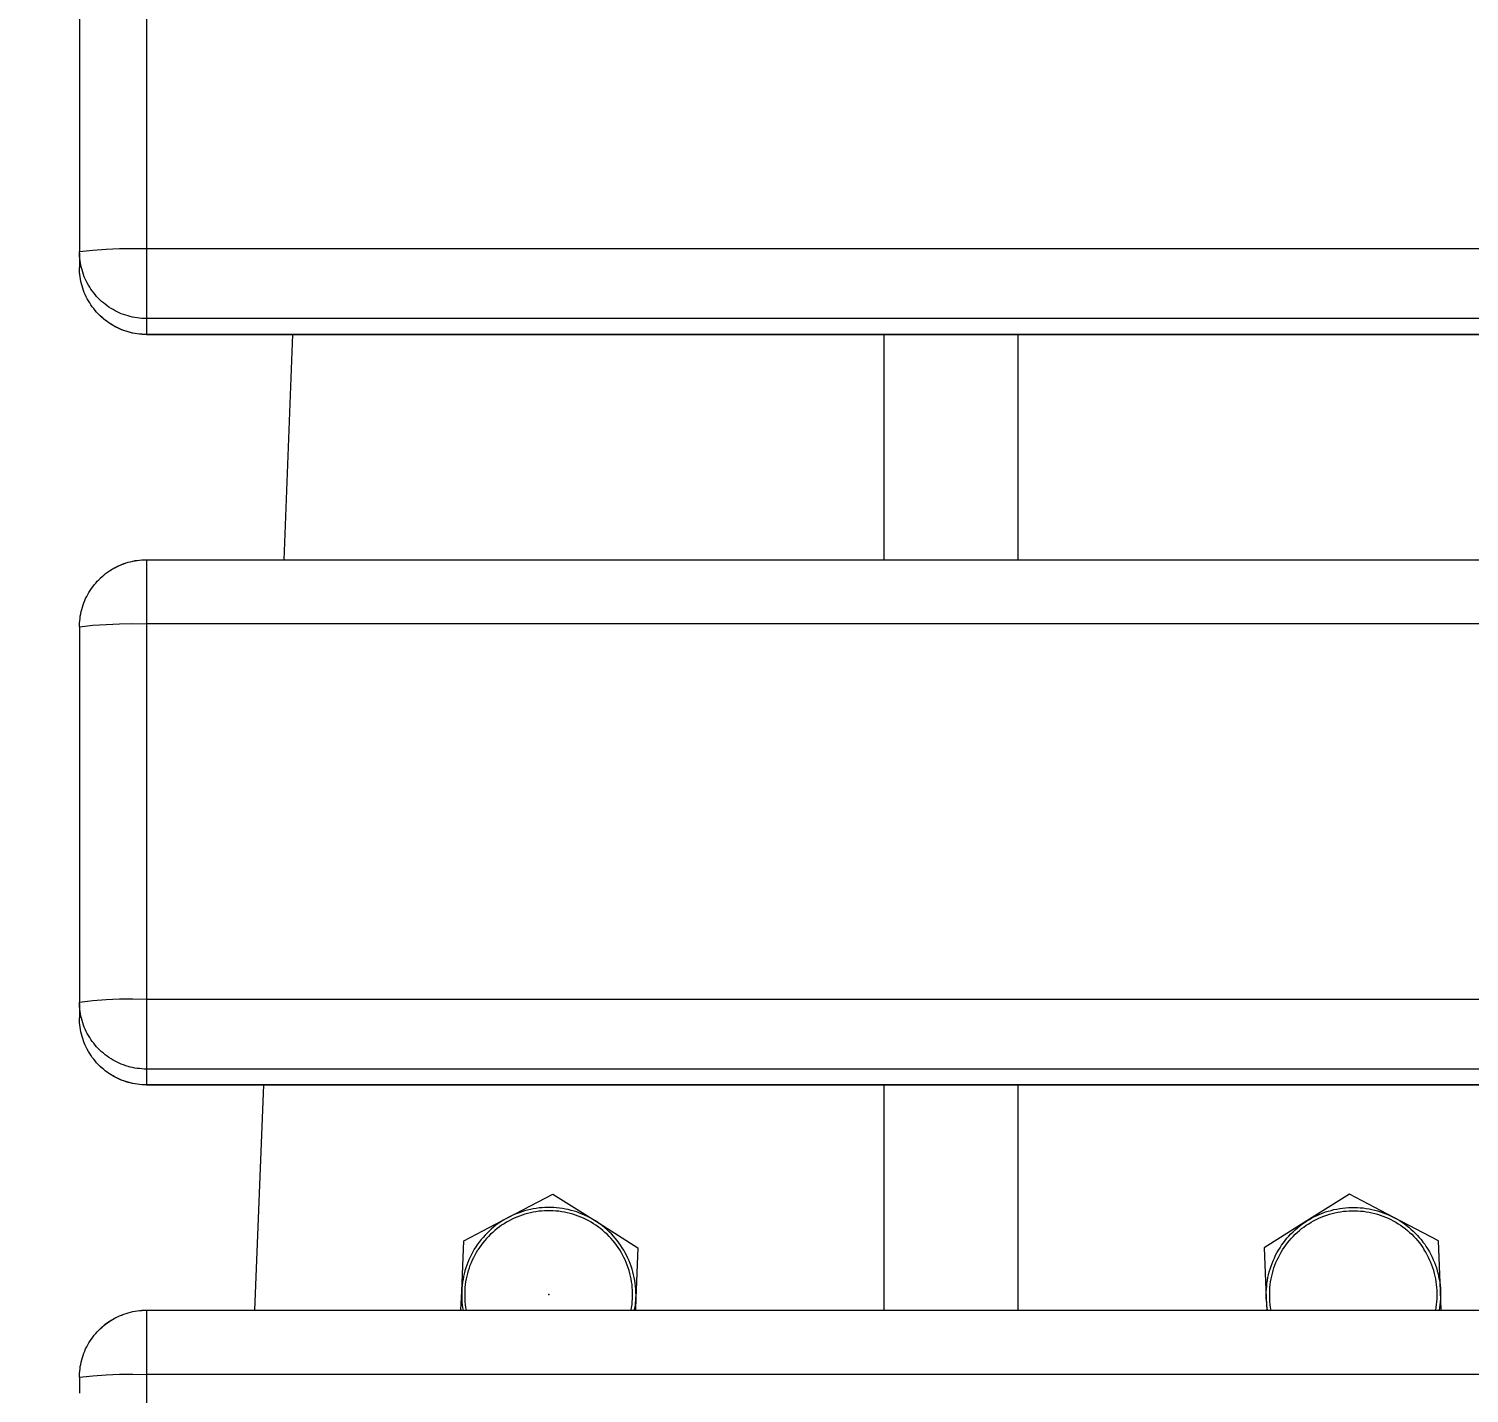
# Model space of a CAD drawing. Header units: millimetres. Extents: x -30 to 4992, y -440 to 3111.
# Drawn here: x 139.2 to 246.6, y 1099.7 to 1201.5 of the extents above; entities that cross this region are included whole.
import ezdxf

# ---------------------------------------------------------------- set-up
doc = ezdxf.new("R2010")
doc.units = ezdxf.units.MM
doc.header["$PDSIZE"] = -1
doc.layers.add('ZANO_R', color=7, linetype='Continuous', lineweight=0)
doc.layers.add('ZANO_W', color=1, linetype='Continuous', lineweight=0)
doc.styles.add('Arial', font='arial.ttf')
doc.styles.get("Standard").update_dxf_attribs({"font": 'ARIALUNI.TTF'})
doc.dimstyles.new('pl i ang', dxfattribs={"dimtxt": 50, "dimasz": 50, "dimexe": 1.25, "dimexo": 0.625, "dimgap": 10, "dimtad": 1, "dimtoh": 1, "dimtxsty": 'Standard', "dimcen": 2.5, "dimclrd": 1, "dimclre": 1, "dimclrt": 1, "dimadec": 0, "dimazin": 0, "dimtfac": 1, "dimtmove": 0, "dimatfit": 3, "dimfxl": 1, "dimarcsym": 1})

# ---------------------------------------------------------------- blocks, each defined once
blk = doc.blocks.new('*D389')
at = {"layer": 'ZANO_W', "color": 1, "lineweight": -2}
for p, q in [((138.02, 2206.3), (16.39, 2206.3)), ((26.39, 2166.3), (26.39, 938.92)), ((138.02, 898.92), (16.39, 898.92))]:
    blk.add_line(p, q, dxfattribs=at)
at = {"layer": 'ZANO_W', "color": 1}
for points in [[(33.05, 2166.3), (19.72, 2166.3), (26.39, 2206.3)], [(19.72, 938.92), (33.05, 938.92), (26.39, 898.92)]]:
    blk.add_solid(points, dxfattribs=at)
at = {"layer": 'ZANO_W', "color": 1, "insert": (-4.05, 1552.61), "char_height": 40, "attachment_point": 5, "rotation": 90, "style": 'Arial'}
blk.add_mtext('1307', dxfattribs=at)

msp = doc.modelspace()

# ---------------------------------------------------------------- linework, layer by layer
at = {"layer": 'ZANO_R'}
for p, q in [((148.02, 1213.03), (148.02, 1185.06)), ((143.02, 1211.63), (143.02, 1184.85)), ((143.02, 1184.84), (144.01, 1184.95)), ((143.02, 1184.67), (143.02, 1184.84)), ((143.02, 1184.73), (143.02, 1183.66)), ((144.01, 1184.95), (145.01, 1185.03)), ((145.01, 1185.03), (146.01, 1185.07)), ((146.01, 1185.07), (147.01, 1185.08)), ((147.01, 1185.08), (148.02, 1185.06)), ((148.02, 1185.06), (1938.02, 1185.06)), ((148.02, 1185.06), (148.02, 1179.85)), ((143.03, 1184.5), (143.02, 1184.67)), ((143.02, 1183.49), (143.02, 1183.66)), ((143.04, 1184.32), (143.03, 1184.5)), ((143.06, 1184.15), (143.04, 1184.32)), ((143.09, 1183.98), (143.06, 1184.15)), ((143.13, 1183.8), (143.09, 1183.98)), ((143.16, 1183.63), (143.13, 1183.8)), ((143.21, 1183.47), (143.16, 1183.63)), ((143.03, 1183.31), (143.02, 1183.49)), ((143.04, 1183.14), (143.03, 1183.31)), ((143.06, 1182.97), (143.04, 1183.14)), ((143.09, 1182.79), (143.06, 1182.97)), ((143.13, 1182.62), (143.09, 1182.79)), ((143.16, 1182.45), (143.13, 1182.62)), ((143.26, 1183.3), (143.21, 1183.47)), ((143.32, 1183.13), (143.26, 1183.3)), ((143.38, 1182.97), (143.32, 1183.13)), ((143.45, 1182.81), (143.38, 1182.97)), ((143.52, 1182.65), (143.45, 1182.81)), ((143.6, 1182.5), (143.52, 1182.65)), ((143.21, 1182.28), (143.16, 1182.45)), ((143.26, 1182.12), (143.21, 1182.28)), ((143.32, 1181.95), (143.26, 1182.12)), ((143.38, 1181.79), (143.32, 1181.95)), ((143.45, 1181.63), (143.38, 1181.79)), ((143.52, 1181.47), (143.45, 1181.63)), ((143.69, 1182.35), (143.6, 1182.5)), ((143.78, 1182.2), (143.69, 1182.35)), ((143.87, 1182.05), (143.78, 1182.2)), ((143.97, 1181.91), (143.87, 1182.05)), ((144.08, 1181.77), (143.97, 1181.91)), ((144.19, 1181.63), (144.08, 1181.77)), ((144.3, 1181.5), (144.19, 1181.63)), ((144.42, 1181.37), (144.3, 1181.5)), ((143.6, 1181.32), (143.52, 1181.47)), ((143.69, 1181.16), (143.6, 1181.32)), ((143.78, 1181.01), (143.69, 1181.16)), ((143.87, 1180.87), (143.78, 1181.01)), ((143.97, 1180.72), (143.87, 1180.87)), ((144.08, 1180.59), (143.97, 1180.72)), ((144.19, 1180.45), (144.08, 1180.59)), ((144.3, 1180.32), (144.19, 1180.45)), ((144.54, 1181.25), (144.42, 1181.37)), ((144.67, 1181.13), (144.54, 1181.25)), ((144.8, 1181.02), (144.67, 1181.13)), ((144.94, 1180.91), (144.8, 1181.02)), ((145.08, 1180.8), (144.94, 1180.91)), ((145.22, 1180.7), (145.08, 1180.8)), ((145.37, 1180.61), (145.22, 1180.7)), ((145.52, 1180.52), (145.37, 1180.61)), ((145.67, 1180.43), (145.52, 1180.52)), ((145.82, 1180.35), (145.67, 1180.43)), ((144.42, 1180.19), (144.3, 1180.32)), ((144.54, 1180.07), (144.42, 1180.19)), ((144.67, 1179.95), (144.54, 1180.07)), ((144.7, 1179.92), (144.57, 1180.04)), ((144.8, 1179.83), (144.67, 1179.95)), ((144.83, 1179.81), (144.7, 1179.92)), ((144.94, 1179.72), (144.8, 1179.83)), ((144.96, 1179.7), (144.83, 1179.81)), ((145.08, 1179.62), (144.94, 1179.72)), ((145.1, 1179.6), (144.96, 1179.7)), ((145.22, 1179.52), (145.08, 1179.62)), ((145.25, 1179.5), (145.1, 1179.6)), ((145.37, 1179.42), (145.22, 1179.52)), ((145.39, 1179.41), (145.25, 1179.5)), ((145.52, 1179.33), (145.37, 1179.42)), ((145.54, 1179.32), (145.39, 1179.41)), ((145.67, 1179.25), (145.52, 1179.33)), ((145.98, 1180.28), (145.82, 1180.35)), ((146.14, 1180.21), (145.98, 1180.28)), ((146.31, 1180.15), (146.14, 1180.21)), ((146.47, 1180.09), (146.31, 1180.15)), ((146.64, 1180.04), (146.47, 1180.09)), ((146.81, 1180), (146.64, 1180.04)), ((146.98, 1179.96), (146.81, 1180)), ((147.15, 1179.92), (146.98, 1179.96)), ((147.32, 1179.9), (147.15, 1179.92)), ((147.49, 1179.88), (147.32, 1179.9)), ((147.67, 1179.86), (147.49, 1179.88)), ((147.84, 1179.85), (147.67, 1179.86)), ((148.02, 1179.85), (147.84, 1179.85)), ((1938.02, 1179.85), (148.02, 1179.85)), ((148.02, 1179.85), (148.02, 1178.67)), ((145.69, 1179.24), (145.54, 1179.32)), ((145.82, 1179.17), (145.67, 1179.25)), ((145.85, 1179.16), (145.69, 1179.24)), ((145.98, 1179.1), (145.82, 1179.17)), ((146, 1179.09), (145.85, 1179.16)), ((146.14, 1179.03), (145.98, 1179.1)), ((146.16, 1179.02), (146, 1179.09)), ((146.31, 1178.97), (146.14, 1179.03)), ((146.32, 1178.96), (146.16, 1179.02)), ((146.47, 1178.91), (146.31, 1178.97)), ((146.49, 1178.9), (146.32, 1178.96)), ((146.64, 1178.86), (146.47, 1178.91)), ((146.65, 1178.85), (146.49, 1178.9)), ((146.81, 1178.81), (146.64, 1178.86)), ((146.82, 1178.81), (146.65, 1178.85)), ((146.98, 1178.77), (146.81, 1178.81)), ((146.99, 1178.77), (146.82, 1178.81)), ((147.15, 1178.74), (146.98, 1178.77)), ((147.16, 1178.74), (146.99, 1178.77)), ((147.32, 1178.71), (147.15, 1178.74)), ((147.33, 1178.71), (147.16, 1178.74)), ((147.49, 1178.69), (147.32, 1178.71)), ((147.5, 1178.69), (147.33, 1178.71)), ((147.67, 1178.68), (147.49, 1178.69)), ((147.67, 1178.67), (147.5, 1178.69)), ((147.84, 1178.67), (147.67, 1178.68)), ((147.84, 1178.66), (147.67, 1178.67)), ((148.02, 1178.67), (147.84, 1178.67)), ((148.02, 1178.66), (147.84, 1178.66)), ((148.02, 1178.67), (1938.02, 1178.67)), ((148.02, 1178.67), (148.02, 1178.66)), ((1938.02, 1178.66), (148.02, 1178.66)), ((158.91, 1178.67), (158.26, 1161.86)), ((203.02, 1161.86), (203.02, 1178.67)), ((213.02, 1161.86), (213.02, 1178.67)), ((145.25, 1161.04), (145.4, 1161.13)), ((145.25, 1161.03), (145.39, 1161.12)), ((145.39, 1161.12), (145.54, 1161.21)), ((145.4, 1161.13), (145.55, 1161.22)), ((145.54, 1161.21), (145.69, 1161.29)), ((145.55, 1161.22), (145.7, 1161.3)), ((145.69, 1161.29), (145.85, 1161.37)), ((145.7, 1161.3), (145.85, 1161.38)), ((145.85, 1161.38), (146.01, 1161.45)), ((145.85, 1161.37), (146, 1161.44)), ((146, 1161.44), (146.16, 1161.51)), ((146.01, 1161.45), (146.17, 1161.51)), ((146.16, 1161.51), (146.32, 1161.57)), ((146.17, 1161.51), (146.33, 1161.58)), ((146.32, 1161.57), (146.49, 1161.63)), ((146.33, 1161.58), (146.49, 1161.63)), ((146.49, 1161.63), (146.65, 1161.68)), ((146.49, 1161.63), (146.66, 1161.68)), ((146.65, 1161.68), (146.82, 1161.72)), ((146.66, 1161.68), (146.82, 1161.72)), ((146.82, 1161.72), (146.99, 1161.76)), ((146.82, 1161.72), (146.99, 1161.76)), ((146.99, 1161.76), (147.16, 1161.8)), ((146.99, 1161.76), (147.16, 1161.79)), ((147.16, 1161.79), (147.33, 1161.82)), ((147.16, 1161.8), (147.33, 1161.82)), ((147.33, 1161.82), (147.5, 1161.84)), ((147.33, 1161.82), (147.5, 1161.84)), ((147.5, 1161.84), (147.67, 1161.86)), ((147.5, 1161.84), (147.67, 1161.85)), ((147.67, 1161.86), (147.84, 1161.87)), ((147.67, 1161.85), (147.84, 1161.86)), ((147.84, 1161.87), (148.02, 1161.87)), ((147.84, 1161.86), (148.02, 1161.86)), ((148.02, 1161.86), (148.02, 1161.87)), ((148.02, 1161.87), (1938.02, 1161.87)), ((148.02, 1161.86), (1938.02, 1161.86)), ((148.02, 1161.86), (148.02, 1157.08)), ((144.01, 1159.86), (144.12, 1160)), ((144.12, 1160), (144.23, 1160.13)), ((144.23, 1160.13), (144.34, 1160.26)), ((144.34, 1160.26), (144.46, 1160.38)), ((144.46, 1160.38), (144.58, 1160.5)), ((144.57, 1160.49), (144.7, 1160.61)), ((144.58, 1160.5), (144.71, 1160.62)), ((144.7, 1160.61), (144.83, 1160.72)), ((144.71, 1160.62), (144.84, 1160.73)), ((144.83, 1160.72), (144.97, 1160.83)), ((144.84, 1160.73), (144.97, 1160.84)), ((144.97, 1160.84), (145.11, 1160.94)), ((144.97, 1160.83), (145.11, 1160.93)), ((145.11, 1160.94), (145.25, 1161.04)), ((145.11, 1160.93), (145.25, 1161.03)), ((143.41, 1158.82), (143.48, 1158.98)), ((143.48, 1158.98), (143.56, 1159.13)), ((143.56, 1159.13), (143.64, 1159.28)), ((143.64, 1159.28), (143.72, 1159.43)), ((143.72, 1159.43), (143.81, 1159.58)), ((143.81, 1159.58), (143.91, 1159.72)), ((143.91, 1159.72), (144.01, 1159.86)), ((143.11, 1157.83), (143.15, 1158)), ((143.15, 1158), (143.19, 1158.17)), ((143.19, 1158.17), (143.24, 1158.33)), ((143.24, 1158.33), (143.29, 1158.5)), ((143.29, 1158.5), (143.35, 1158.66)), ((143.35, 1158.66), (143.41, 1158.82)), ((143.02, 1157.15), (143.04, 1157.32)), ((143.02, 1156.98), (143.02, 1157.15)), ((143.02, 1156.87), (143.02, 1156.98)), ((143.02, 1156.87), (144.01, 1156.98)), ((143.02, 1156.87), (143.02, 1155.68)), ((143.04, 1157.32), (143.06, 1157.49)), ((143.06, 1157.49), (143.08, 1157.66)), ((143.08, 1157.66), (143.11, 1157.83)), ((144.01, 1156.98), (145.01, 1157.05)), ((145.01, 1157.05), (146.01, 1157.1)), ((146.01, 1157.1), (147.01, 1157.11)), ((147.01, 1157.11), (148.02, 1157.08)), ((1938.02, 1157.08), (148.02, 1157.08)), ((148.02, 1157.08), (148.02, 1129.11)), ((143.02, 1155.68), (143.02, 1128.9)), ((143.02, 1128.89), (144.01, 1129)), ((143.02, 1128.72), (143.02, 1128.89)), ((144.01, 1129), (145.01, 1129.08)), ((145.01, 1129.08), (146.01, 1129.12)), ((146.01, 1129.12), (147.01, 1129.13)), ((147.01, 1129.13), (148.02, 1129.11)), ((148.02, 1129.11), (1938.02, 1129.11)), ((148.02, 1129.11), (148.02, 1123.9)), ((143.02, 1128.78), (143.02, 1127.71)), ((143.03, 1128.55), (143.02, 1128.72)), ((143.04, 1128.37), (143.03, 1128.55)), ((143.06, 1128.2), (143.04, 1128.37)), ((143.09, 1128.03), (143.06, 1128.2)), ((143.13, 1127.85), (143.09, 1128.03)), ((143.16, 1127.68), (143.13, 1127.85)), ((143.02, 1127.54), (143.02, 1127.71)), ((143.03, 1127.36), (143.02, 1127.54)), ((143.04, 1127.19), (143.03, 1127.36)), ((143.06, 1127.02), (143.04, 1127.19)), ((143.09, 1126.84), (143.06, 1127.02)), ((143.13, 1126.67), (143.09, 1126.84)), ((143.21, 1127.52), (143.16, 1127.68)), ((143.26, 1127.35), (143.21, 1127.52)), ((143.32, 1127.18), (143.26, 1127.35)), ((143.38, 1127.02), (143.32, 1127.18)), ((143.45, 1126.86), (143.38, 1127.02)), ((143.52, 1126.7), (143.45, 1126.86)), ((143.6, 1126.55), (143.52, 1126.7)), ((143.16, 1126.5), (143.13, 1126.67)), ((143.21, 1126.33), (143.16, 1126.5)), ((143.26, 1126.17), (143.21, 1126.33)), ((143.32, 1126), (143.26, 1126.17)), ((143.38, 1125.84), (143.32, 1126)), ((143.45, 1125.68), (143.38, 1125.84)), ((143.52, 1125.52), (143.45, 1125.68)), ((143.69, 1126.4), (143.6, 1126.55)), ((143.78, 1126.25), (143.69, 1126.4)), ((143.87, 1126.1), (143.78, 1126.25)), ((143.97, 1125.96), (143.87, 1126.1)), ((144.08, 1125.82), (143.97, 1125.96)), ((144.19, 1125.68), (144.08, 1125.82)), ((144.3, 1125.55), (144.19, 1125.68)), ((143.6, 1125.37), (143.52, 1125.52)), ((143.69, 1125.21), (143.6, 1125.37)), ((143.78, 1125.06), (143.69, 1125.21)), ((143.87, 1124.92), (143.78, 1125.06)), ((143.97, 1124.77), (143.87, 1124.92)), ((144.08, 1124.64), (143.97, 1124.77)), ((144.19, 1124.5), (144.08, 1124.64)), ((144.42, 1125.42), (144.3, 1125.55)), ((144.54, 1125.3), (144.42, 1125.42)), ((144.67, 1125.18), (144.54, 1125.3)), ((144.8, 1125.07), (144.67, 1125.18)), ((144.94, 1124.96), (144.8, 1125.07)), ((145.08, 1124.85), (144.94, 1124.96)), ((145.22, 1124.75), (145.08, 1124.85)), ((145.37, 1124.66), (145.22, 1124.75)), ((145.52, 1124.57), (145.37, 1124.66)), ((145.67, 1124.48), (145.52, 1124.57)), ((144.3, 1124.37), (144.19, 1124.5)), ((144.42, 1124.24), (144.3, 1124.37)), ((144.54, 1124.12), (144.42, 1124.24)), ((144.67, 1124), (144.54, 1124.12)), ((144.7, 1123.97), (144.57, 1124.09)), ((144.8, 1123.88), (144.67, 1124)), ((144.83, 1123.86), (144.7, 1123.97)), ((144.94, 1123.77), (144.8, 1123.88)), ((144.96, 1123.75), (144.83, 1123.86)), ((145.08, 1123.67), (144.94, 1123.77)), ((145.1, 1123.65), (144.96, 1123.75)), ((145.22, 1123.57), (145.08, 1123.67)), ((145.25, 1123.55), (145.1, 1123.65)), ((145.37, 1123.47), (145.22, 1123.57)), ((145.39, 1123.46), (145.25, 1123.55)), ((145.82, 1124.4), (145.67, 1124.48)), ((145.98, 1124.33), (145.82, 1124.4)), ((146.14, 1124.26), (145.98, 1124.33)), ((146.31, 1124.2), (146.14, 1124.26)), ((146.47, 1124.14), (146.31, 1124.2)), ((146.64, 1124.09), (146.47, 1124.14)), ((146.81, 1124.05), (146.64, 1124.09)), ((146.98, 1124.01), (146.81, 1124.05)), ((147.15, 1123.97), (146.98, 1124.01)), ((147.32, 1123.95), (147.15, 1123.97)), ((147.49, 1123.93), (147.32, 1123.95)), ((147.67, 1123.91), (147.49, 1123.93)), ((147.84, 1123.9), (147.67, 1123.91)), ((148.02, 1123.9), (147.84, 1123.9)), ((1938.02, 1123.9), (148.02, 1123.9)), ((148.02, 1123.9), (148.02, 1122.72)), ((145.52, 1123.38), (145.37, 1123.47)), ((145.54, 1123.37), (145.39, 1123.46)), ((145.67, 1123.3), (145.52, 1123.38)), ((145.69, 1123.28), (145.54, 1123.37)), ((145.82, 1123.22), (145.67, 1123.3)), ((145.85, 1123.21), (145.69, 1123.28)), ((145.98, 1123.15), (145.82, 1123.22)), ((146, 1123.14), (145.85, 1123.21)), ((146.14, 1123.08), (145.98, 1123.15)), ((146.16, 1123.07), (146, 1123.14)), ((146.31, 1123.02), (146.14, 1123.08)), ((146.32, 1123.01), (146.16, 1123.07)), ((146.47, 1122.96), (146.31, 1123.02)), ((146.49, 1122.95), (146.32, 1123.01)), ((146.64, 1122.91), (146.47, 1122.96)), ((146.65, 1122.9), (146.49, 1122.95)), ((146.81, 1122.86), (146.64, 1122.91)), ((146.82, 1122.86), (146.65, 1122.9)), ((146.98, 1122.82), (146.81, 1122.86)), ((146.99, 1122.82), (146.82, 1122.86)), ((147.15, 1122.79), (146.98, 1122.82)), ((147.16, 1122.79), (146.99, 1122.82)), ((147.32, 1122.76), (147.15, 1122.79)), ((147.33, 1122.76), (147.16, 1122.79)), ((147.49, 1122.74), (147.32, 1122.76)), ((147.5, 1122.74), (147.33, 1122.76)), ((147.67, 1122.73), (147.49, 1122.74)), ((147.67, 1122.72), (147.5, 1122.74)), ((147.84, 1122.72), (147.67, 1122.73)), ((147.84, 1122.71), (147.67, 1122.72)), ((148.02, 1122.72), (147.84, 1122.72)), ((148.02, 1122.71), (147.84, 1122.71)), ((148.02, 1122.72), (1938.02, 1122.72)), ((148.02, 1122.72), (148.02, 1122.71)), ((1938.02, 1122.71), (148.02, 1122.71)), ((156.73, 1122.72), (156.07, 1105.91)), ((203.02, 1105.91), (203.02, 1122.72)), ((213.02, 1105.91), (213.02, 1122.72)), ((174.99, 1112.84), (178.32, 1114.58)), ((178.32, 1114.58), (181.49, 1112.58)), ((237.72, 1114.58), (234.54, 1112.58)), ((241.04, 1112.84), (237.72, 1114.58)), ((171.67, 1111.09), (174.99, 1112.84)), ((174.99, 1112.84), (174.8, 1112.73)), ((175.19, 1112.93), (174.99, 1112.84)), ((175.39, 1113.03), (175.19, 1112.93)), ((175.43, 1112.77), (175.24, 1112.68)), ((175.59, 1113.11), (175.39, 1113.03)), ((175.62, 1112.86), (175.43, 1112.77)), ((175.8, 1113.19), (175.59, 1113.11)), ((175.82, 1112.93), (175.62, 1112.86)), ((176, 1113.26), (175.8, 1113.19)), ((176.02, 1113.01), (175.82, 1112.93)), ((176.21, 1113.33), (176, 1113.26)), ((176.23, 1113.07), (176.02, 1113.01)), ((176.43, 1113.38), (176.21, 1113.33)), ((176.43, 1113.13), (176.23, 1113.07)), ((176.64, 1113.43), (176.43, 1113.38)), ((176.64, 1113.18), (176.43, 1113.13)), ((176.85, 1113.48), (176.64, 1113.43)), ((176.85, 1113.22), (176.64, 1113.18)), ((177.07, 1113.51), (176.85, 1113.48)), ((177.06, 1113.26), (176.85, 1113.22)), ((177.27, 1113.29), (177.06, 1113.26)), ((177.29, 1113.54), (177.07, 1113.51)), ((177.48, 1113.31), (177.27, 1113.29)), ((177.51, 1113.56), (177.29, 1113.54)), ((177.7, 1113.32), (177.48, 1113.31)), ((177.73, 1113.57), (177.51, 1113.56)), ((177.91, 1113.33), (177.7, 1113.32)), ((177.95, 1113.58), (177.73, 1113.57)), ((178.12, 1113.33), (177.91, 1113.33)), ((178.17, 1113.58), (177.95, 1113.58)), ((178.34, 1113.32), (178.12, 1113.33)), ((178.39, 1113.57), (178.17, 1113.58)), ((178.55, 1113.31), (178.34, 1113.32)), ((178.6, 1113.55), (178.39, 1113.57)), ((178.76, 1113.29), (178.55, 1113.31)), ((178.82, 1113.53), (178.6, 1113.55)), ((178.97, 1113.26), (178.76, 1113.29)), ((179.04, 1113.5), (178.82, 1113.53)), ((179.18, 1113.22), (178.97, 1113.26)), ((179.26, 1113.46), (179.04, 1113.5)), ((179.39, 1113.18), (179.18, 1113.22)), ((179.47, 1113.42), (179.26, 1113.46)), ((179.6, 1113.13), (179.39, 1113.18)), ((179.68, 1113.36), (179.47, 1113.42)), ((179.81, 1113.07), (179.6, 1113.13)), ((179.9, 1113.3), (179.68, 1113.36)), ((180.01, 1113), (179.81, 1113.07)), ((180.1, 1113.24), (179.9, 1113.3)), ((180.21, 1112.93), (180.01, 1113)), ((180.31, 1113.16), (180.1, 1113.24)), ((180.41, 1112.86), (180.21, 1112.93)), ((180.51, 1113.08), (180.31, 1113.16)), ((180.6, 1112.77), (180.41, 1112.86)), ((180.72, 1112.99), (180.51, 1113.08)), ((180.8, 1112.68), (180.6, 1112.77)), ((180.91, 1112.9), (180.72, 1112.99)), ((181.11, 1112.8), (180.91, 1112.9)), ((181.3, 1112.69), (181.11, 1112.8)), ((234.73, 1112.69), (234.92, 1112.8)), ((234.92, 1112.8), (235.12, 1112.9)), ((235.12, 1112.9), (235.32, 1112.99)), ((235.24, 1112.68), (235.43, 1112.77)), ((235.32, 1112.99), (235.52, 1113.08)), ((235.43, 1112.77), (235.62, 1112.86)), ((235.52, 1113.08), (235.72, 1113.16)), ((235.62, 1112.86), (235.82, 1112.93)), ((235.72, 1113.16), (235.93, 1113.24)), ((235.82, 1112.93), (236.02, 1113)), ((235.93, 1113.24), (236.14, 1113.3)), ((236.02, 1113), (236.23, 1113.07)), ((236.14, 1113.3), (236.35, 1113.36)), ((236.23, 1113.07), (236.43, 1113.13)), ((236.35, 1113.36), (236.56, 1113.42)), ((236.43, 1113.13), (236.64, 1113.18)), ((236.56, 1113.42), (236.78, 1113.46)), ((236.64, 1113.18), (236.85, 1113.22)), ((236.78, 1113.46), (236.99, 1113.5)), ((236.85, 1113.22), (237.06, 1113.26)), ((236.99, 1113.5), (237.21, 1113.53)), ((237.06, 1113.26), (237.27, 1113.29)), ((237.21, 1113.53), (237.43, 1113.55)), ((237.27, 1113.29), (237.48, 1113.31)), ((237.43, 1113.55), (237.65, 1113.57)), ((237.48, 1113.31), (237.7, 1113.32)), ((237.65, 1113.57), (237.87, 1113.58)), ((237.7, 1113.32), (237.91, 1113.33)), ((237.87, 1113.58), (238.09, 1113.58)), ((237.91, 1113.33), (238.12, 1113.33)), ((238.09, 1113.58), (238.31, 1113.57)), ((238.12, 1113.33), (238.34, 1113.32)), ((238.31, 1113.57), (238.52, 1113.56)), ((238.34, 1113.32), (238.55, 1113.31)), ((238.52, 1113.56), (238.74, 1113.54)), ((238.55, 1113.31), (238.76, 1113.29)), ((238.74, 1113.54), (238.96, 1113.51)), ((238.76, 1113.29), (238.97, 1113.26)), ((238.96, 1113.51), (239.18, 1113.48)), ((238.97, 1113.26), (239.18, 1113.22)), ((239.18, 1113.48), (239.39, 1113.43)), ((239.18, 1113.22), (239.39, 1113.18)), ((239.39, 1113.43), (239.61, 1113.38)), ((239.39, 1113.18), (239.6, 1113.13)), ((239.6, 1113.13), (239.8, 1113.07)), ((239.61, 1113.38), (239.82, 1113.33)), ((239.8, 1113.07), (240.01, 1113.01)), ((239.82, 1113.33), (240.03, 1113.26)), ((240.01, 1113.01), (240.21, 1112.93)), ((240.03, 1113.26), (240.24, 1113.19)), ((240.21, 1112.93), (240.41, 1112.86)), ((240.24, 1113.19), (240.44, 1113.11)), ((240.41, 1112.86), (240.6, 1112.77)), ((240.44, 1113.11), (240.64, 1113.03)), ((240.6, 1112.77), (240.8, 1112.68)), ((240.64, 1113.03), (240.84, 1112.93)), ((240.84, 1112.93), (241.04, 1112.84)), ((241.04, 1112.84), (241.23, 1112.73)), ((244.36, 1111.09), (241.04, 1112.84)), ((173.41, 1111.67), (173.26, 1111.51)), ((173.57, 1111.82), (173.41, 1111.67)), ((173.73, 1111.97), (173.57, 1111.82)), ((173.83, 1111.72), (173.67, 1111.58)), ((173.9, 1112.11), (173.73, 1111.97)), ((173.99, 1111.86), (173.83, 1111.72)), ((174.07, 1112.25), (173.9, 1112.11)), ((174.16, 1112), (173.99, 1111.86)), ((174.25, 1112.38), (174.07, 1112.25)), ((174.33, 1112.13), (174.16, 1112)), ((174.43, 1112.5), (174.25, 1112.38)), ((174.5, 1112.25), (174.33, 1112.13)), ((174.61, 1112.62), (174.43, 1112.5)), ((174.68, 1112.37), (174.5, 1112.25)), ((174.8, 1112.73), (174.61, 1112.62)), ((174.86, 1112.48), (174.68, 1112.37)), ((175.05, 1112.58), (174.86, 1112.48)), ((175.24, 1112.68), (175.05, 1112.58)), ((180.99, 1112.58), (180.8, 1112.68)), ((181.17, 1112.48), (180.99, 1112.58)), ((181.35, 1112.36), (181.17, 1112.48)), ((181.49, 1112.58), (181.3, 1112.69)), ((181.53, 1112.25), (181.35, 1112.36)), ((181.67, 1112.46), (181.49, 1112.58)), ((181.49, 1112.58), (184.66, 1110.57)), ((181.71, 1112.12), (181.53, 1112.25)), ((181.85, 1112.33), (181.67, 1112.46)), ((181.88, 1112), (181.71, 1112.12)), ((182.03, 1112.2), (181.85, 1112.33)), ((182.04, 1111.86), (181.88, 1112)), ((182.2, 1112.06), (182.03, 1112.2)), ((182.2, 1111.72), (182.04, 1111.86)), ((182.36, 1111.91), (182.2, 1112.06)), ((182.36, 1111.58), (182.2, 1111.72)), ((182.52, 1111.76), (182.36, 1111.91)), ((182.68, 1111.61), (182.52, 1111.76)), ((234.54, 1112.58), (231.37, 1110.57)), ((233.35, 1111.61), (233.51, 1111.76)), ((233.51, 1111.76), (233.67, 1111.91)), ((233.67, 1111.91), (233.84, 1112.06)), ((233.67, 1111.58), (233.83, 1111.72)), ((233.83, 1111.72), (233.99, 1111.86)), ((233.84, 1112.06), (234.01, 1112.2)), ((233.99, 1111.86), (234.15, 1112)), ((234.01, 1112.2), (234.18, 1112.33)), ((234.15, 1112), (234.32, 1112.12)), ((234.18, 1112.33), (234.36, 1112.46)), ((234.32, 1112.12), (234.5, 1112.25)), ((234.36, 1112.46), (234.54, 1112.58)), ((234.5, 1112.25), (234.68, 1112.36)), ((234.54, 1112.58), (234.73, 1112.69)), ((234.68, 1112.36), (234.86, 1112.48)), ((234.86, 1112.48), (235.05, 1112.58)), ((235.05, 1112.58), (235.24, 1112.68)), ((240.8, 1112.68), (240.99, 1112.58)), ((240.99, 1112.58), (241.17, 1112.48)), ((241.17, 1112.48), (241.35, 1112.37)), ((241.23, 1112.73), (241.42, 1112.62)), ((241.35, 1112.37), (241.53, 1112.25)), ((241.42, 1112.62), (241.61, 1112.5)), ((241.53, 1112.25), (241.71, 1112.13)), ((241.61, 1112.5), (241.79, 1112.38)), ((241.71, 1112.13), (241.88, 1112)), ((241.79, 1112.38), (241.96, 1112.25)), ((241.88, 1112), (242.04, 1111.86)), ((241.96, 1112.25), (242.14, 1112.11)), ((242.04, 1111.86), (242.2, 1111.72)), ((242.14, 1112.11), (242.3, 1111.97)), ((242.2, 1111.72), (242.36, 1111.58)), ((242.3, 1111.97), (242.47, 1111.82)), ((242.47, 1111.82), (242.62, 1111.67)), ((242.62, 1111.67), (242.77, 1111.51)), ((171.52, 1107.34), (171.67, 1111.09)), ((172.58, 1110.65), (172.46, 1110.46)), ((172.7, 1110.83), (172.58, 1110.65)), ((172.83, 1111), (172.7, 1110.83)), ((172.85, 1110.6), (172.73, 1110.42)), ((172.97, 1111.18), (172.83, 1111)), ((172.97, 1110.77), (172.85, 1110.6)), ((173.11, 1111.35), (172.97, 1111.18)), ((173.1, 1110.94), (172.97, 1110.77)), ((173.24, 1111.11), (173.1, 1110.94)), ((173.26, 1111.51), (173.11, 1111.35)), ((173.38, 1111.27), (173.24, 1111.11)), ((173.52, 1111.42), (173.38, 1111.27)), ((173.67, 1111.58), (173.52, 1111.42)), ((182.51, 1111.42), (182.36, 1111.58)), ((182.66, 1111.27), (182.51, 1111.42)), ((182.8, 1111.11), (182.66, 1111.27)), ((182.83, 1111.45), (182.68, 1111.61)), ((182.93, 1110.94), (182.8, 1111.11)), ((182.97, 1111.28), (182.83, 1111.45)), ((183.06, 1110.77), (182.93, 1110.94)), ((183.11, 1111.11), (182.97, 1111.28)), ((183.18, 1110.6), (183.06, 1110.77)), ((183.25, 1110.94), (183.11, 1111.11)), ((183.3, 1110.42), (183.18, 1110.6)), ((183.37, 1110.76), (183.25, 1110.94)), ((183.49, 1110.58), (183.37, 1110.76)), ((232.54, 1110.58), (232.66, 1110.76)), ((232.66, 1110.76), (232.79, 1110.94)), ((232.73, 1110.42), (232.85, 1110.6)), ((232.79, 1110.94), (232.92, 1111.11)), ((232.85, 1110.6), (232.97, 1110.77)), ((232.92, 1111.11), (233.06, 1111.28)), ((232.97, 1110.77), (233.1, 1110.94)), ((233.06, 1111.28), (233.2, 1111.45)), ((233.1, 1110.94), (233.24, 1111.11)), ((233.2, 1111.45), (233.35, 1111.61)), ((233.24, 1111.11), (233.38, 1111.27)), ((233.38, 1111.27), (233.52, 1111.42)), ((233.52, 1111.42), (233.67, 1111.58)), ((242.36, 1111.58), (242.51, 1111.42)), ((242.51, 1111.42), (242.66, 1111.27)), ((242.66, 1111.27), (242.8, 1111.11)), ((242.77, 1111.51), (242.92, 1111.35)), ((242.8, 1111.11), (242.93, 1110.94)), ((242.92, 1111.35), (243.06, 1111.18)), ((242.93, 1110.94), (243.06, 1110.77)), ((243.06, 1111.18), (243.2, 1111)), ((243.06, 1110.77), (243.18, 1110.6)), ((243.18, 1110.6), (243.3, 1110.42)), ((243.2, 1111), (243.33, 1110.83)), ((243.33, 1110.83), (243.45, 1110.65)), ((243.45, 1110.65), (243.57, 1110.46)), ((244.51, 1107.34), (244.36, 1111.09)), ((172.06, 1109.68), (171.97, 1109.48)), ((172.15, 1109.88), (172.06, 1109.68)), ((172.25, 1110.08), (172.15, 1109.88)), ((172.24, 1109.47), (172.33, 1109.67)), ((172.35, 1110.27), (172.25, 1110.08)), ((172.33, 1109.67), (172.42, 1109.86)), ((172.46, 1110.46), (172.35, 1110.27)), ((172.42, 1109.86), (172.52, 1110.05)), ((172.52, 1110.05), (172.62, 1110.24)), ((172.62, 1110.24), (172.73, 1110.42)), ((183.41, 1110.24), (183.3, 1110.42)), ((183.52, 1110.05), (183.41, 1110.24)), ((183.61, 1110.39), (183.49, 1110.58)), ((183.61, 1109.86), (183.52, 1110.05)), ((183.72, 1110.2), (183.61, 1110.39)), ((183.71, 1109.67), (183.61, 1109.86)), ((183.79, 1109.47), (183.71, 1109.67)), ((183.82, 1110.01), (183.72, 1110.2)), ((183.92, 1109.81), (183.82, 1110.01)), ((184, 1109.61), (183.92, 1109.81)), ((184.09, 1109.4), (184, 1109.61)), ((184.66, 1110.57), (184.51, 1106.82)), ((231.37, 1110.57), (231.52, 1106.82)), ((231.95, 1109.4), (232.03, 1109.61)), ((232.03, 1109.61), (232.12, 1109.81)), ((232.12, 1109.81), (232.21, 1110.01)), ((232.21, 1110.01), (232.31, 1110.2)), ((232.24, 1109.47), (232.33, 1109.67)), ((232.31, 1110.2), (232.42, 1110.39)), ((232.33, 1109.67), (232.42, 1109.86)), ((232.42, 1110.39), (232.54, 1110.58)), ((232.42, 1109.86), (232.52, 1110.05)), ((232.52, 1110.05), (232.62, 1110.24)), ((232.62, 1110.24), (232.73, 1110.42)), ((243.41, 1110.24), (243.3, 1110.42)), ((243.51, 1110.05), (243.41, 1110.24)), ((243.61, 1109.86), (243.51, 1110.05)), ((243.57, 1110.46), (243.68, 1110.27)), ((243.7, 1109.67), (243.61, 1109.86)), ((243.68, 1110.27), (243.78, 1110.08)), ((243.79, 1109.47), (243.7, 1109.67)), ((243.78, 1110.08), (243.88, 1109.88)), ((243.88, 1109.88), (243.97, 1109.68)), ((243.97, 1109.68), (244.06, 1109.48)), ((171.71, 1108.64), (171.66, 1108.43)), ((171.76, 1108.85), (171.71, 1108.64)), ((171.83, 1109.07), (171.76, 1108.85)), ((171.9, 1109.27), (171.83, 1109.07)), ((171.88, 1108.25), (171.92, 1108.46)), ((171.97, 1109.48), (171.9, 1109.27)), ((171.92, 1108.46), (171.97, 1108.66)), ((171.97, 1108.66), (172.03, 1108.87)), ((172.03, 1108.87), (172.09, 1109.07)), ((172.09, 1109.07), (172.16, 1109.27)), ((172.16, 1109.27), (172.24, 1109.47)), ((183.87, 1109.27), (183.79, 1109.47)), ((183.94, 1109.07), (183.87, 1109.27)), ((184, 1108.87), (183.94, 1109.07)), ((184.06, 1108.66), (184, 1108.87)), ((184.11, 1108.46), (184.06, 1108.66)), ((184.16, 1109.2), (184.09, 1109.4)), ((184.16, 1108.25), (184.11, 1108.46)), ((184.23, 1108.99), (184.16, 1109.2)), ((184.29, 1108.78), (184.23, 1108.99)), ((184.34, 1108.56), (184.29, 1108.78)), ((184.39, 1108.35), (184.34, 1108.56)), ((231.64, 1108.35), (231.69, 1108.56)), ((231.69, 1108.56), (231.74, 1108.78)), ((231.74, 1108.78), (231.8, 1108.99)), ((231.8, 1108.99), (231.87, 1109.2)), ((231.87, 1109.2), (231.95, 1109.4)), ((231.88, 1108.25), (231.92, 1108.46)), ((231.92, 1108.46), (231.97, 1108.66)), ((231.97, 1108.66), (232.03, 1108.87)), ((232.03, 1108.87), (232.09, 1109.07)), ((232.09, 1109.07), (232.16, 1109.27)), ((232.16, 1109.27), (232.24, 1109.47)), ((243.87, 1109.27), (243.79, 1109.47)), ((243.94, 1109.07), (243.87, 1109.27)), ((244, 1108.87), (243.94, 1109.07)), ((244.06, 1108.66), (244, 1108.87)), ((244.06, 1109.48), (244.14, 1109.27)), ((244.11, 1108.46), (244.06, 1108.66)), ((244.16, 1108.25), (244.11, 1108.46)), ((244.14, 1109.27), (244.21, 1109.07)), ((244.21, 1109.07), (244.27, 1108.85)), ((244.27, 1108.85), (244.33, 1108.64)), ((244.33, 1108.64), (244.37, 1108.43)), ((171.53, 1107.56), (171.52, 1107.34)), ((171.55, 1107.78), (171.53, 1107.56)), ((171.58, 1108), (171.55, 1107.78)), ((171.62, 1108.21), (171.58, 1108)), ((171.66, 1108.43), (171.62, 1108.21)), ((171.77, 1107.4), (171.79, 1107.61)), ((171.77, 1107.19), (171.77, 1107.4)), ((171.79, 1107.61), (171.81, 1107.83)), ((171.81, 1107.83), (171.84, 1108.04)), ((171.84, 1108.04), (171.88, 1108.25)), ((184.19, 1108.04), (184.16, 1108.25)), ((184.22, 1107.83), (184.19, 1108.04)), ((184.24, 1107.61), (184.22, 1107.83)), ((184.26, 1107.4), (184.24, 1107.61)), ((184.26, 1107.19), (184.26, 1107.4)), ((184.43, 1108.13), (184.39, 1108.35)), ((184.46, 1107.92), (184.43, 1108.13)), ((184.49, 1107.7), (184.46, 1107.92)), ((184.5, 1107.48), (184.49, 1107.7)), ((184.51, 1107.26), (184.5, 1107.48)), ((231.52, 1107.26), (231.53, 1107.48)), ((231.53, 1107.48), (231.55, 1107.7)), ((231.55, 1107.7), (231.57, 1107.92)), ((231.57, 1107.92), (231.6, 1108.13)), ((231.6, 1108.13), (231.64, 1108.35)), ((231.77, 1107.4), (231.79, 1107.61)), ((231.77, 1107.19), (231.77, 1107.4)), ((231.79, 1107.61), (231.81, 1107.83)), ((231.81, 1107.83), (231.84, 1108.04)), ((231.84, 1108.04), (231.88, 1108.25)), ((244.19, 1108.04), (244.16, 1108.25)), ((244.22, 1107.83), (244.19, 1108.04)), ((244.24, 1107.61), (244.22, 1107.83)), ((244.26, 1107.4), (244.24, 1107.61)), ((244.26, 1107.19), (244.26, 1107.4)), ((244.37, 1108.43), (244.42, 1108.21)), ((244.42, 1108.21), (244.45, 1108)), ((244.45, 1108), (244.48, 1107.78)), ((244.48, 1107.78), (244.5, 1107.56)), ((244.5, 1107.56), (244.51, 1107.34)), ((171.46, 1105.92), (171.52, 1107.34)), ((171.52, 1107.34), (171.52, 1107.14)), ((171.52, 1107.14), (171.52, 1106.93)), ((171.52, 1106.93), (171.53, 1106.73)), ((171.53, 1106.73), (171.54, 1106.52)), ((171.54, 1106.52), (171.56, 1106.32)), ((171.56, 1106.32), (171.59, 1106.12)), ((171.77, 1106.97), (171.77, 1107.19)), ((171.77, 1106.76), (171.77, 1106.97)), ((171.79, 1106.55), (171.77, 1106.76)), ((171.81, 1106.34), (171.79, 1106.55)), ((171.84, 1106.12), (171.81, 1106.34)), ((184.19, 1106.12), (184.22, 1106.34)), ((184.22, 1106.34), (184.24, 1106.55)), ((184.24, 1106.55), (184.26, 1106.76)), ((184.26, 1106.97), (184.26, 1107.19)), ((184.26, 1106.76), (184.26, 1106.97)), ((184.51, 1106.82), (184.47, 1105.91)), ((184.47, 1106.28), (184.49, 1106.46)), ((184.49, 1106.46), (184.5, 1106.64)), ((184.5, 1106.64), (184.51, 1106.82)), ((184.52, 1107.04), (184.51, 1107.26)), ((184.51, 1106.82), (184.52, 1107.04)), ((231.52, 1107.04), (231.52, 1107.26)), ((231.52, 1106.82), (231.52, 1107.04)), ((231.53, 1106.64), (231.52, 1106.82)), ((231.52, 1106.82), (231.56, 1105.91)), ((231.55, 1106.46), (231.53, 1106.64)), ((231.57, 1106.28), (231.55, 1106.46)), ((231.77, 1106.97), (231.77, 1107.19)), ((231.77, 1106.76), (231.77, 1106.97)), ((231.79, 1106.55), (231.77, 1106.76)), ((231.81, 1106.34), (231.79, 1106.55)), ((231.84, 1106.12), (231.81, 1106.34)), ((244.19, 1106.12), (244.22, 1106.34)), ((244.22, 1106.34), (244.24, 1106.55)), ((244.24, 1106.55), (244.26, 1106.76)), ((244.26, 1106.97), (244.26, 1107.19)), ((244.26, 1106.76), (244.26, 1106.97)), ((244.47, 1106.32), (244.44, 1106.12)), ((244.49, 1106.52), (244.47, 1106.32)), ((244.51, 1106.73), (244.49, 1106.52)), ((244.51, 1107.34), (244.52, 1107.14)), ((244.57, 1105.92), (244.51, 1107.34)), ((244.52, 1107.14), (244.51, 1106.93)), ((244.51, 1106.93), (244.51, 1106.73)), ((145.39, 1105.17), (145.54, 1105.26)), ((145.4, 1105.18), (145.55, 1105.27)), ((145.54, 1105.26), (145.69, 1105.34)), ((145.55, 1105.27), (145.7, 1105.35)), ((145.69, 1105.34), (145.85, 1105.42)), ((145.7, 1105.35), (145.85, 1105.43)), ((145.85, 1105.43), (146.01, 1105.5)), ((145.85, 1105.42), (146, 1105.49)), ((146, 1105.49), (146.16, 1105.56)), ((146.01, 1105.5), (146.17, 1105.56)), ((146.16, 1105.56), (146.32, 1105.62)), ((146.17, 1105.56), (146.33, 1105.63)), ((146.32, 1105.62), (146.49, 1105.68)), ((146.33, 1105.63), (146.49, 1105.68)), ((146.49, 1105.68), (146.65, 1105.73)), ((146.49, 1105.68), (146.66, 1105.73)), ((146.65, 1105.73), (146.82, 1105.77)), ((146.66, 1105.73), (146.82, 1105.77)), ((146.82, 1105.77), (146.99, 1105.81)), ((146.82, 1105.77), (146.99, 1105.81)), ((146.99, 1105.81), (147.16, 1105.85)), ((146.99, 1105.81), (147.16, 1105.84)), ((147.16, 1105.84), (147.33, 1105.87)), ((147.16, 1105.85), (147.33, 1105.87)), ((147.33, 1105.87), (147.5, 1105.89)), ((147.33, 1105.87), (147.5, 1105.89)), ((147.5, 1105.89), (147.67, 1105.91)), ((147.5, 1105.89), (147.67, 1105.9)), ((147.67, 1105.91), (147.84, 1105.92)), ((147.67, 1105.9), (147.84, 1105.91)), ((147.84, 1105.92), (148.02, 1105.92)), ((147.84, 1105.91), (148.02, 1105.91)), ((148.02, 1105.91), (148.02, 1105.92)), ((148.02, 1105.92), (1938.02, 1105.92)), ((148.02, 1105.91), (244.57, 1105.91)), ((148.02, 1105.91), (148.02, 1101.13)), ((171.59, 1106.12), (171.62, 1105.91)), ((171.88, 1105.91), (171.84, 1106.12)), ((184.16, 1105.91), (184.19, 1106.12)), ((184.41, 1105.91), (184.44, 1106.09)), ((184.44, 1106.09), (184.47, 1106.28)), ((231.59, 1106.09), (231.57, 1106.28)), ((231.62, 1105.91), (231.59, 1106.09)), ((231.88, 1105.91), (231.84, 1106.12)), ((244.16, 1105.91), (244.19, 1106.12)), ((244.44, 1106.12), (244.41, 1105.91)), ((144.12, 1104.05), (144.23, 1104.18)), ((144.23, 1104.18), (144.34, 1104.31)), ((144.34, 1104.31), (144.46, 1104.43)), ((144.46, 1104.43), (144.58, 1104.55)), ((144.57, 1104.54), (144.7, 1104.66)), ((144.58, 1104.55), (144.71, 1104.67)), ((144.7, 1104.66), (144.83, 1104.77)), ((144.71, 1104.67), (144.84, 1104.78)), ((144.83, 1104.77), (144.97, 1104.88)), ((144.84, 1104.78), (144.97, 1104.89)), ((144.97, 1104.89), (145.11, 1104.99)), ((144.97, 1104.88), (145.11, 1104.98)), ((145.11, 1104.99), (145.25, 1105.09)), ((145.11, 1104.98), (145.25, 1105.08)), ((145.25, 1105.09), (145.4, 1105.18)), ((145.25, 1105.08), (145.39, 1105.17)), ((143.48, 1103.03), (143.56, 1103.18)), ((143.56, 1103.18), (143.64, 1103.33)), ((143.64, 1103.33), (143.72, 1103.48)), ((143.72, 1103.48), (143.81, 1103.63)), ((143.81, 1103.63), (143.91, 1103.77)), ((143.91, 1103.77), (144.01, 1103.91)), ((144.01, 1103.91), (144.12, 1104.05)), ((143.11, 1101.88), (143.15, 1102.05)), ((143.15, 1102.05), (143.19, 1102.22)), ((143.19, 1102.22), (143.24, 1102.38)), ((143.24, 1102.38), (143.29, 1102.55)), ((143.29, 1102.55), (143.35, 1102.71)), ((143.35, 1102.71), (143.41, 1102.87)), ((143.41, 1102.87), (143.48, 1103.03)), ((143.02, 1101.2), (143.04, 1101.37)), ((143.02, 1101.03), (143.02, 1101.2)), ((143.02, 1100.92), (143.02, 1101.03)), ((143.02, 1100.92), (144.01, 1101.03)), ((143.04, 1101.37), (143.06, 1101.54)), ((143.06, 1101.54), (143.08, 1101.71)), ((143.08, 1101.71), (143.11, 1101.88)), ((144.01, 1101.03), (145.01, 1101.1)), ((145.01, 1101.1), (146.01, 1101.15)), ((146.01, 1101.15), (147.01, 1101.16)), ((147.01, 1101.16), (148.02, 1101.13)), ((1938.02, 1101.13), (148.02, 1101.13)), ((148.02, 1101.13), (148.02, 1073.16)), ((143.02, 1100.92), (143.02, 1099.73))]:
    msp.add_line(p, q, dxfattribs=at)
msp.add_point((178.02, 1107.08), dxfattribs=at)
msp.add_point((178.02, 1107.08), dxfattribs=at)

# ---------------------------------------------------------------- dimensions: what is measured, and where the dimension line sits
at = {"layer": 'ZANO_W'}
dim = msp.add_linear_dim(base=(26.39, 898.92), p1=(148.02, 2206.3), p2=(148.02, 898.92), angle=90, dimstyle='pl i ang', override={"dimtxt": 40, "dimasz": 40, "dimexe": 10, "dimexo": 10, "dimtoh": 0, "dimdec": 0, "dimtxsty": 'Arial', "dimtdec": 0, "dimtmove": 1}, dxfattribs=at)
dim.commit()
dim.dimension.update_dxf_attribs({"geometry": '*D389', "text_midpoint": (-4.05, 1552.61)})

doc.saveas('drawing.dxf')
